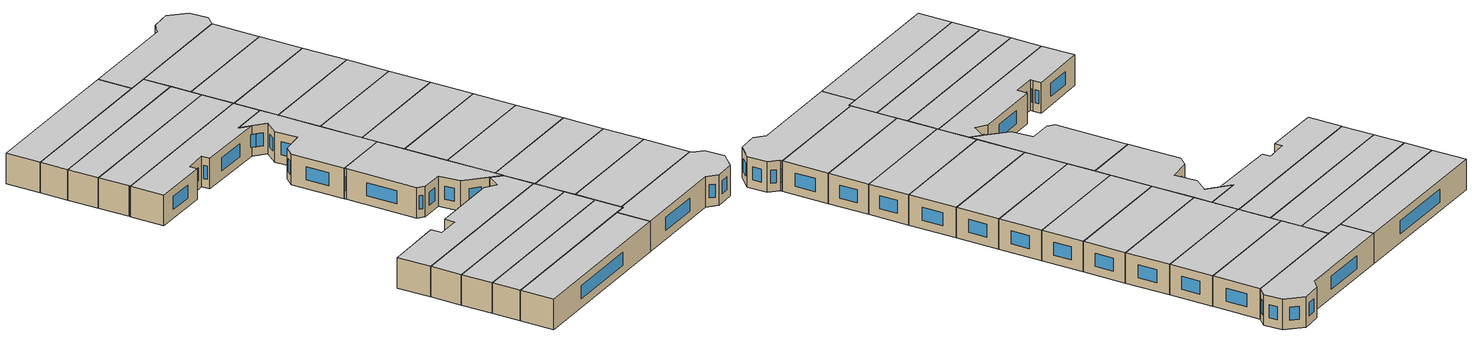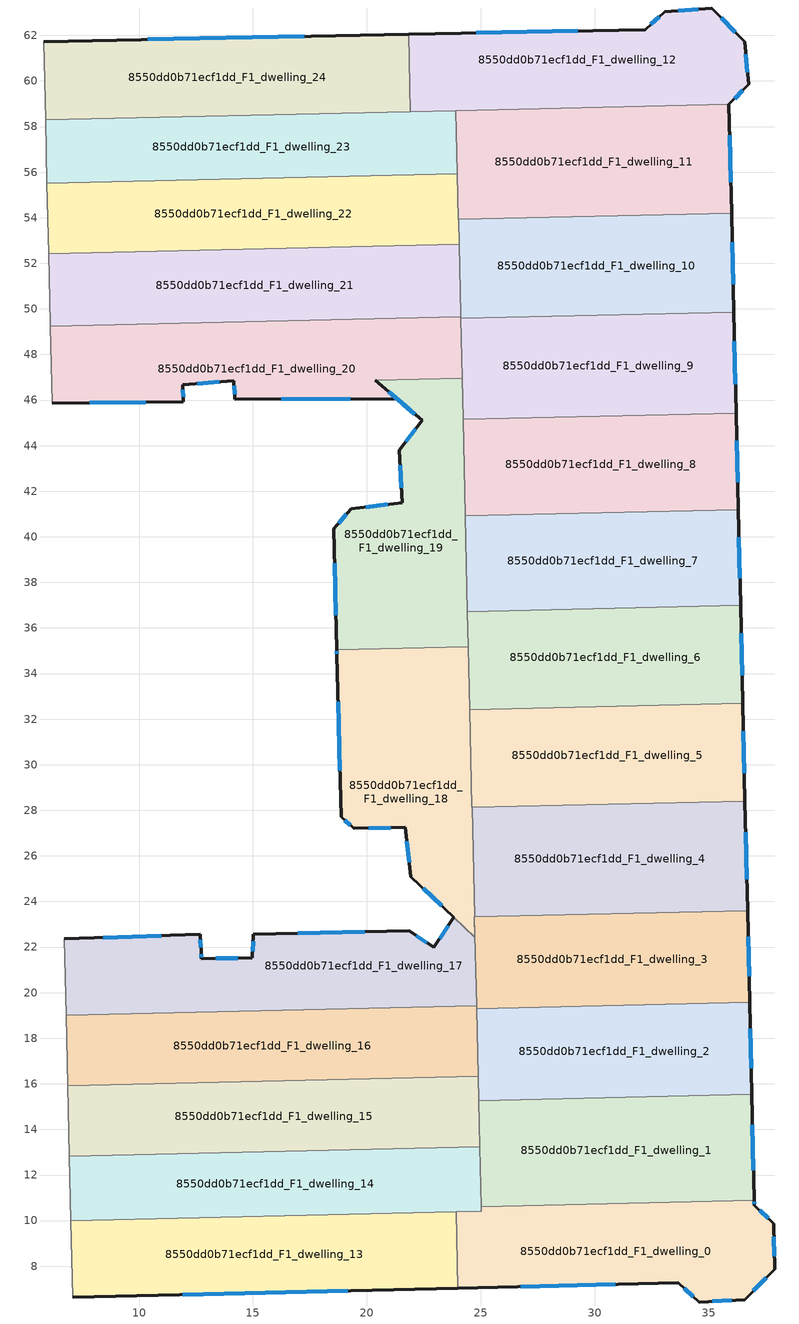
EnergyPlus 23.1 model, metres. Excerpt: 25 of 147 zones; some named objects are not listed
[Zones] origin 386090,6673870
8550dd0b71ecf1dd_F1_dwelling_0
 floor to 8550dd0b71ecf1dd_F0_dwelling_0 (EU_floor_Construction): 36.99,10.88 36.99,10.68 37.84,9.87 37.89,7.87 36.58,6.54 34.58,6.43 33.66,7.27 23.99,7.04 23.91,10.38 25.01,10.41 25.01,10.61 z3
 wall outside (EU_wall_Construction): 23.99,7.04 33.66,7.27 34.58,6.43 36.58,6.54 37.89,7.87 37.84,9.87 36.99,10.68 36.99,10.88 z3:6
 wall to 8550dd0b71ecf1dd_F1_dwelling_1 (EU_wall_Construction): 36.99,10.88 25.01,10.61 z3:6
 wall to 8550dd0b71ecf1dd_F1_dwelling_13 (EU_wall_Construction): 23.91,10.38 23.99,7.04 z3:6
 wall to 8550dd0b71ecf1dd_F1_dwelling_14 (EU_wall_Construction): 25.01,10.61 25.01,10.41 23.91,10.38 z3:6
 window (EU_Window_Construction): 36.99,10.74 36.99,10.83 / 37.6,10.1 37.23,10.45 / 37.88,8.44 37.85,9.29 / 36.95,6.92 37.52,7.49 / 35.15,6.46 36,6.51 / 33.92,7.03 34.32,6.67 / 26.75,7.11 30.9,7.21 z3.86:5.14
 ceiling to 8550dd0b71ecf1dd_F2_dwelling_0 (EU_floor_Construction): 36.58,6.54 37.89,7.87 37.84,9.87 36.99,10.68 36.99,10.88 25.01,10.61 25.01,10.41 23.91,10.38 23.99,7.04 33.66,7.27 34.58,6.43 z6
8550dd0b71ecf1dd_F1_dwelling_1
 floor to 8550dd0b71ecf1dd_F0_dwelling_1 (EU_floor_Construction): 36.88,15.54 36.99,10.88 25.01,10.61 24.9,15.26 z3
 wall outside (EU_wall_Construction): 36.99,10.88 36.88,15.54 z3:6
 wall to 8550dd0b71ecf1dd_F1_dwelling_2 (EU_wall_Construction): 36.88,15.54 24.9,15.26 z3:6
 wall to 8550dd0b71ecf1dd_F1_dwelling_15 (EU_wall_Construction): 24.9,15.26 24.95,13.24 z3:6
 wall to 8550dd0b71ecf1dd_F1_dwelling_14 (EU_wall_Construction): 24.95,13.24 25.01,10.61 z3:6
 window (EU_Window_Construction): 36.96,12.21 36.91,14.21 z3.86:5.14
 ceiling to 8550dd0b71ecf1dd_F2_dwelling_1 (EU_floor_Construction): 36.99,10.88 36.88,15.54 24.9,15.26 25.01,10.61 z6
8550dd0b71ecf1dd_F1_dwelling_10
 floor to 8550dd0b71ecf1dd_F0_dwelling_10 (EU_floor_Construction): 35.99,54.2 35.99,54.15 36.09,49.86 24.11,49.58 24.02,53.87 24.02,53.92 z3
 wall outside (EU_wall_Construction): 36.09,49.86 35.99,54.15 35.99,54.2 z3:6
 wall to 8550dd0b71ecf1dd_F1_dwelling_11 (EU_wall_Construction): 35.99,54.2 24.02,53.92 z3:6
 wall to 8550dd0b71ecf1dd_F1_dwelling_9 (EU_wall_Construction): 24.11,49.58 36.09,49.86 z3:6
 wall to 8550dd0b71ecf1dd_F1_dwelling_21 (EU_wall_Construction): 24.04,52.84 24.11,49.75 24.11,49.65 z3:6
 wall to 8550dd0b71ecf1dd_F1_dwelling_22 (EU_wall_Construction): 24.02,53.92 24.02,53.87 24.04,52.84 z3:6
 wall to 8550dd0b71ecf1dd_F1_dwelling_20 (EU_wall_Construction): 24.11,49.65 24.12,49.58 z3:6
 window (EU_Window_Construction): 36.07,51.08 36.02,52.92 z3.86:5.14
 ceiling to 8550dd0b71ecf1dd_F2_dwelling_10 (EU_floor_Construction): 36.09,49.86 35.99,54.15 35.99,54.2 24.02,53.92 24.02,53.87 24.11,49.58 z6
8550dd0b71ecf1dd_F1_dwelling_11
 floor to 8550dd0b71ecf1dd_F0_dwelling_11 (EU_floor_Construction): 35.88,58.98 35.99,54.2 24.02,53.92 23.91,58.7 z3
 wall outside (EU_wall_Construction): 35.99,54.2 35.88,58.98 z3:6
 wall to 8550dd0b71ecf1dd_F1_dwelling_12 (EU_wall_Construction): 35.88,58.98 23.91,58.7 z3:6
 wall to 8550dd0b71ecf1dd_F1_dwelling_23 (EU_wall_Construction): 23.91,58.7 23.97,55.93 z3:6
 wall to 8550dd0b71ecf1dd_F1_dwelling_22 (EU_wall_Construction): 23.97,55.93 24.02,53.92 z3:6
 window (EU_Window_Construction): 35.96,55.56 35.92,57.61 z3.86:5.14
 ceiling to 8550dd0b71ecf1dd_F2_dwelling_11 (EU_floor_Construction): 35.99,54.2 35.88,58.98 23.91,58.7 24.02,53.92 z6
8550dd0b71ecf1dd_F1_dwelling_12
 floor to 8550dd0b71ecf1dd_F0_dwelling_12 (EU_floor_Construction): 36.57,61.72 36.74,59.85 35.88,58.98 21.91,58.66 21.83,62.05 32.22,62.25 33.06,63.05 35.14,63.2 z3
 wall outside (EU_wall_Construction): 35.88,58.98 36.74,59.85 36.57,61.72 35.14,63.2 33.06,63.05 32.22,62.25 21.83,62.05 z3:6
 wall to 8550dd0b71ecf1dd_F1_dwelling_24 (EU_wall_Construction): 21.83,62.05 21.91,58.66 z3:6
 wall to 8550dd0b71ecf1dd_F1_dwelling_23 (EU_wall_Construction): 21.91,58.66 23.91,58.7 z3:6
 window (EU_Window_Construction): 32.82,62.82 32.46,62.48 / 34.54,63.16 33.66,63.09 / 36.16,62.14 35.55,62.78 / 36.69,60.38 36.62,61.18 / 36.13,59.23 36.5,59.6 / 29.25,62.19 24.8,62.1 z3.86:5.14
 ceiling to 8550dd0b71ecf1dd_F2_dwelling_12 (EU_floor_Construction): 35.88,58.98 36.74,59.85 36.57,61.72 35.14,63.2 33.06,63.05 32.22,62.25 21.83,62.05 21.91,58.66 z6
8550dd0b71ecf1dd_F1_dwelling_13
 floor to 8550dd0b71ecf1dd_F0_dwelling_13 (EU_floor_Construction): 23.91,10.38 23.99,7.04 7.08,6.64 7.01,10 z3
 wall outside (EU_wall_Construction): 7.08,6.64 23.99,7.04 z3:6
 wall adiabatic (EU_wall_Construction): 7.01,10 7.08,6.64 z3:6
 wall to 8550dd0b71ecf1dd_F1_dwelling_14 (EU_wall_Construction): 23.91,10.38 7.01,10 z3:6
 window (EU_Window_Construction): 11.91,6.75 19.16,6.93 z3.86:5.14
 ceiling to 8550dd0b71ecf1dd_F2_dwelling_13 (EU_floor_Construction): 23.99,7.04 23.91,10.38 7.01,10 7.08,6.64 z6
8550dd0b71ecf1dd_F1_dwelling_14
 floor to 8550dd0b71ecf1dd_F0_dwelling_14 (EU_floor_Construction): 24.95,13.24 25.01,10.41 7.01,10 6.94,12.83 z3
 wall adiabatic (EU_wall_Construction): 6.94,12.83 7.01,10 z3:6
 wall to 8550dd0b71ecf1dd_F1_dwelling_15 (EU_wall_Construction): 24.95,13.24 6.94,12.83 z3:6
 ceiling to 8550dd0b71ecf1dd_F2_dwelling_14 (EU_floor_Construction): 25.01,10.41 24.95,13.24 6.94,12.83 7.01,10 z6
8550dd0b71ecf1dd_F1_dwelling_15
 floor to 8550dd0b71ecf1dd_F0_dwelling_15 (EU_floor_Construction): 24.88,16.33 24.95,13.24 6.94,12.83 6.87,15.92 z3
 wall adiabatic (EU_wall_Construction): 6.87,15.92 6.94,12.83 z3:6
 wall to 8550dd0b71ecf1dd_F1_dwelling_16 (EU_wall_Construction): 24.88,16.33 6.87,15.92 z3:6
 wall to 8550dd0b71ecf1dd_F1_dwelling_2 (EU_wall_Construction): 24.9,15.26 24.88,16.33 z3:6
 ceiling to 8550dd0b71ecf1dd_F2_dwelling_15 (EU_floor_Construction): 24.95,13.24 24.88,16.33 6.87,15.92 6.94,12.83 z6
8550dd0b71ecf1dd_F1_dwelling_16
 floor to 8550dd0b71ecf1dd_F0_dwelling_16 (EU_floor_Construction): 24.81,19.42 24.88,16.33 6.87,15.92 6.8,19.01 z3
 wall adiabatic (EU_wall_Construction): 6.8,19.01 6.87,15.92 z3:6
 wall to 8550dd0b71ecf1dd_F1_dwelling_17 (EU_wall_Construction): 24.81,19.42 6.8,19.01 z3:6
 wall to 8550dd0b71ecf1dd_F1_dwelling_2 (EU_wall_Construction): 24.88,16.33 24.81,19.3 z3:6
 wall to 8550dd0b71ecf1dd_F1_dwelling_3 (EU_wall_Construction): 24.81,19.3 24.81,19.42 z3:6
 ceiling to 8550dd0b71ecf1dd_F2_dwelling_16 (EU_floor_Construction): 24.88,16.33 24.81,19.42 6.8,19.01 6.87,15.92 z6
8550dd0b71ecf1dd_F1_dwelling_17
 floor to 8550dd0b71ecf1dd_F0_dwelling_17 (EU_floor_Construction): 24.72,23.33 24.81,19.42 6.8,19.01 6.72,22.36 12.68,22.55 12.72,21.75 12.73,21.49 14.98,21.53 15.02,22.56 21.86,22.71 22.93,21.99 23.81,23.31 24.74,22.43 z3
 wall outside (EU_wall_Construction): 23.81,23.31 22.93,21.99 21.86,22.71 15.02,22.56 14.98,21.53 12.73,21.49 12.72,21.75 12.68,22.55 6.72,22.36 z3:6
 wall adiabatic (EU_wall_Construction): 6.72,22.36 6.8,19.01 z3:6
 wall to 8550dd0b71ecf1dd_F1_dwelling_18 (EU_wall_Construction): 24.72,23.33 24.74,22.43 23.81,23.31 z3:6
 wall to 8550dd0b71ecf1dd_F1_dwelling_3 (EU_wall_Construction): 24.81,19.42 24.72,23.33 z3:6
 window (EU_Window_Construction): 10.98,22.5 8.42,22.41 / 12.71,21.98 12.69,22.33 / 12.73,21.56 12.72,21.68 / 14.34,21.52 13.37,21.5 / 15.01,22.26 14.99,21.82 / 19.91,22.67 16.97,22.6 / 22.63,22.19 22.17,22.5 / 23.56,22.93 23.18,22.37 z3.86:5.14
 ceiling to 8550dd0b71ecf1dd_F2_dwelling_17 (EU_floor_Construction): 24.81,19.42 24.72,23.33 24.74,22.43 23.81,23.31 22.93,21.99 21.86,22.71 15.02,22.56 14.98,21.53 12.73,21.49 12.72,21.75 12.68,22.55 6.72,22.36 6.8,19.01 z6
8550dd0b71ecf1dd_F1_dwelling_18
 floor to 8550dd0b71ecf1dd_F0_dwelling_18 (EU_floor_Construction): 24.45,35.18 24.74,22.43 21.92,25.1 21.69,27.25 19.42,27.21 18.87,27.72 18.68,34.79 18.68,35.04 z3
 wall outside (EU_wall_Construction): 18.68,35.04 18.68,34.79 18.87,27.72 19.42,27.21 21.69,27.25 21.92,25.1 23.81,23.31 z3:6
 wall to 8550dd0b71ecf1dd_F1_dwelling_19 (EU_wall_Construction): 24.45,35.18 18.68,35.04 z3:6
 wall to 8550dd0b71ecf1dd_F1_dwelling_4 (EU_wall_Construction): 24.72,23.33 24.61,28.13 z3:6
 wall to 8550dd0b71ecf1dd_F1_dwelling_5 (EU_wall_Construction): 24.61,28.13 24.51,32.42 z3:6
 wall to 8550dd0b71ecf1dd_F1_dwelling_6 (EU_wall_Construction): 24.51,32.42 24.45,35.18 z3:6
 window (EU_Window_Construction): 21.75,26.64 21.86,25.71 / 20.07,27.22 21.04,27.24 / 19.03,27.58 19.26,27.35 / 18.74,32.77 18.81,29.74 / 18.68,34.97 18.68,34.87 / 22.46,24.58 23.27,23.82 z3.86:5.14
 ceiling to 8550dd0b71ecf1dd_F2_dwelling_18 (EU_floor_Construction): 24.74,22.43 24.45,35.18 18.68,35.04 18.68,34.79 18.87,27.72 19.42,27.21 21.69,27.25 21.92,25.1 z6
8550dd0b71ecf1dd_F1_dwelling_19
 floor to 8550dd0b71ecf1dd_F0_dwelling_19 (EU_floor_Construction): 24.18,46.95 24.45,35.18 18.68,35.04 18.54,40.35 19.3,41.23 21.55,41.5 21.42,43.81 22.43,45.11 20.35,46.87 z3
 wall outside (EU_wall_Construction): 20.35,46.87 22.43,45.11 21.42,43.81 21.55,41.5 19.3,41.23 18.54,40.35 18.68,35.04 z3:6
 wall to 8550dd0b71ecf1dd_F1_dwelling_20 (EU_wall_Construction): 24.18,46.95 20.36,46.87 z3:6
 wall to 8550dd0b71ecf1dd_F1_dwelling_8 (EU_wall_Construction): 24.31,40.92 24.22,45.15 z3:6
 wall to 8550dd0b71ecf1dd_F1_dwelling_6 (EU_wall_Construction): 24.45,35.18 24.41,36.71 z3:6
 wall to 8550dd0b71ecf1dd_F1_dwelling_9 (EU_wall_Construction): 24.22,45.15 24.18,46.95 z3:6
 wall to 8550dd0b71ecf1dd_F1_dwelling_7 (EU_wall_Construction): 24.41,36.71 24.31,40.91 z3:6
 window (EU_Window_Construction): 19.09,40.98 18.76,40.6 / 20.91,41.42 19.95,41.31 / 21.46,43.15 21.51,42.16 / 22.14,44.74 21.71,44.18 / 20.95,46.37 21.84,45.61 / 18.58,38.83 18.64,36.56 z3.86:5.14
 ceiling to 8550dd0b71ecf1dd_F2_dwelling_19 (EU_floor_Construction): 24.45,35.18 24.18,46.95 20.35,46.87 22.43,45.11 21.42,43.81 21.55,41.5 19.3,41.23 18.54,40.35 18.68,35.04 z6
8550dd0b71ecf1dd_F1_dwelling_2
 floor to 8550dd0b71ecf1dd_F0_dwelling_2 (EU_floor_Construction): 36.79,19.58 36.88,15.54 24.9,15.26 24.81,19.3 z3
 wall outside (EU_wall_Construction): 36.88,15.54 36.79,19.58 z3:6
 wall to 8550dd0b71ecf1dd_F1_dwelling_3 (EU_wall_Construction): 36.79,19.58 24.81,19.3 z3:6
 window (EU_Window_Construction): 36.85,16.69 36.81,18.42 z3.86:5.14
 ceiling to 8550dd0b71ecf1dd_F2_dwelling_2 (EU_floor_Construction): 36.88,15.54 36.79,19.58 24.81,19.3 24.9,15.26 z6
8550dd0b71ecf1dd_F1_dwelling_20
 floor to 8550dd0b71ecf1dd_F0_dwelling_20 (EU_floor_Construction): 24.11,49.65 24.18,46.95 20.36,46.87 22.42,45.11 21.3,46.06 14.21,46.03 14.16,46.86 11.91,46.67 11.94,45.93 6.18,45.86 6.11,49.24 z3
 wall outside (EU_wall_Construction): 6.18,45.86 11.94,45.93 11.91,46.67 14.16,46.86 14.21,46.03 21.3,46.06 22.42,45.11 20.36,46.87 z3:6
 wall adiabatic (EU_wall_Construction): 6.11,49.24 6.18,45.86 z3:6
 wall to 8550dd0b71ecf1dd_F1_dwelling_21 (EU_wall_Construction): 24.11,49.65 6.11,49.24 z3:6
 wall to 8550dd0b71ecf1dd_F1_dwelling_9 (EU_wall_Construction): 24.18,46.95 24.12,49.58 z3:6
 window (EU_Window_Construction): 16.23,46.04 19.27,46.05 / 14.17,46.62 14.19,46.27 / 12.55,46.73 13.52,46.8 / 11.93,46.15 11.92,46.46 / 7.83,45.88 10.3,45.91 / 21.83,45.61 20.95,46.36 / 21.62,45.79 22.1,45.38 z3.86:5.14
 ceiling to 8550dd0b71ecf1dd_F2_dwelling_20 (EU_floor_Construction): 22.42,45.11 20.36,46.87 24.18,46.95 24.11,49.65 6.11,49.24 6.18,45.86 11.94,45.93 11.91,46.67 14.16,46.86 14.21,46.03 21.3,46.06 z6
8550dd0b71ecf1dd_F1_dwelling_21
 floor to 8550dd0b71ecf1dd_F0_dwelling_21 (EU_floor_Construction): 24.04,52.84 24.11,49.75 24.11,49.65 6.11,49.24 6.1,49.34 6.03,52.43 z3
 wall adiabatic (EU_wall_Construction): 6.03,52.43 6.1,49.34 6.11,49.24 z3:6
 wall to 8550dd0b71ecf1dd_F1_dwelling_22 (EU_wall_Construction): 24.04,52.84 6.03,52.43 z3:6
 ceiling to 8550dd0b71ecf1dd_F2_dwelling_21 (EU_floor_Construction): 24.11,49.65 24.11,49.75 24.04,52.84 6.03,52.43 6.1,49.34 6.11,49.24 z6
8550dd0b71ecf1dd_F1_dwelling_22
 floor to 8550dd0b71ecf1dd_F0_dwelling_22 (EU_floor_Construction): 23.97,55.93 24.04,52.84 6.03,52.43 5.96,55.52 z3
 wall adiabatic (EU_wall_Construction): 5.96,55.52 6.03,52.43 z3:6
 wall to 8550dd0b71ecf1dd_F1_dwelling_23 (EU_wall_Construction): 23.97,55.93 5.96,55.52 z3:6
 ceiling to 8550dd0b71ecf1dd_F2_dwelling_22 (EU_floor_Construction): 24.04,52.84 23.97,55.93 5.96,55.52 6.03,52.43 z6
8550dd0b71ecf1dd_F1_dwelling_23
 floor to 8550dd0b71ecf1dd_F0_dwelling_23 (EU_floor_Construction): 23.91,58.7 23.97,55.93 5.96,55.52 5.9,58.29 z3
 wall adiabatic (EU_wall_Construction): 5.9,58.29 5.96,55.52 z3:6
 wall to 8550dd0b71ecf1dd_F1_dwelling_24 (EU_wall_Construction): 21.91,58.66 5.9,58.29 z3:6
 ceiling to 8550dd0b71ecf1dd_F2_dwelling_23 (EU_floor_Construction): 23.97,55.93 23.91,58.7 5.9,58.29 5.96,55.52 z6
8550dd0b71ecf1dd_F1_dwelling_24
 floor to 8550dd0b71ecf1dd_F0_dwelling_24 (EU_floor_Construction): 21.83,62.05 21.91,58.66 5.9,58.29 5.82,61.73 z3
 wall outside (EU_wall_Construction): 21.83,62.05 5.82,61.73 z3:6
 wall adiabatic (EU_wall_Construction): 5.82,61.73 5.9,58.29 z3:6
 window (EU_Window_Construction): 17.25,61.96 10.39,61.82 z3.86:5.14
 ceiling to 8550dd0b71ecf1dd_F2_dwelling_24 (EU_floor_Construction): 21.91,58.66 21.83,62.05 5.82,61.73 5.9,58.29 z6
8550dd0b71ecf1dd_F1_dwelling_3
 floor to 8550dd0b71ecf1dd_F0_dwelling_3 (EU_floor_Construction): 36.7,23.6 36.79,19.58 24.81,19.3 24.72,23.33 z3
 wall outside (EU_wall_Construction): 36.79,19.58 36.7,23.6 z3:6
 wall to 8550dd0b71ecf1dd_F1_dwelling_4 (EU_wall_Construction): 36.7,23.6 24.72,23.33 z3:6
 window (EU_Window_Construction): 36.76,20.73 36.72,22.45 z3.86:5.14
 ceiling to 8550dd0b71ecf1dd_F2_dwelling_3 (EU_floor_Construction): 36.79,19.58 36.7,23.6 24.72,23.33 24.81,19.3 z6
8550dd0b71ecf1dd_F1_dwelling_4
 floor to 8550dd0b71ecf1dd_F0_dwelling_4 (EU_floor_Construction): 36.59,28.41 36.7,23.6 24.72,23.33 24.61,28.13 z3
 wall outside (EU_wall_Construction): 36.7,23.6 36.59,28.41 z3:6
 wall to 8550dd0b71ecf1dd_F1_dwelling_5 (EU_wall_Construction): 36.59,28.41 24.61,28.13 z3:6
 window (EU_Window_Construction): 36.66,24.98 36.62,27.03 z3.86:5.14
 ceiling to 8550dd0b71ecf1dd_F2_dwelling_4 (EU_floor_Construction): 36.7,23.6 36.59,28.41 24.61,28.13 24.72,23.33 z6
8550dd0b71ecf1dd_F1_dwelling_5
 floor to 8550dd0b71ecf1dd_F0_dwelling_5 (EU_floor_Construction): 36.49,32.7 36.59,28.41 24.61,28.13 24.51,32.42 z3
 wall outside (EU_wall_Construction): 36.59,28.41 36.49,32.7 z3:6
 wall to 8550dd0b71ecf1dd_F1_dwelling_6 (EU_wall_Construction): 36.49,32.7 24.51,32.42 z3:6
 window (EU_Window_Construction): 36.56,29.63 36.52,31.47 z3.86:5.14
 ceiling to 8550dd0b71ecf1dd_F2_dwelling_5 (EU_floor_Construction): 36.59,28.41 36.49,32.7 24.51,32.42 24.61,28.13 z6
8550dd0b71ecf1dd_F1_dwelling_6
 floor to 8550dd0b71ecf1dd_F0_dwelling_6 (EU_floor_Construction): 36.39,36.99 36.49,32.7 24.51,32.42 24.41,36.71 z3
 wall outside (EU_wall_Construction): 36.49,32.7 36.39,36.99 z3:6
 wall to 8550dd0b71ecf1dd_F1_dwelling_7 (EU_wall_Construction): 36.39,36.99 24.41,36.71 z3:6
 window (EU_Window_Construction): 36.46,33.92 36.42,35.76 z3.86:5.14
 ceiling to 8550dd0b71ecf1dd_F2_dwelling_6 (EU_floor_Construction): 36.49,32.7 36.39,36.99 24.41,36.71 24.51,32.42 z6
8550dd0b71ecf1dd_F1_dwelling_7
 floor to 8550dd0b71ecf1dd_F0_dwelling_7 (EU_floor_Construction): 36.29,41.19 36.39,36.99 24.41,36.71 24.31,40.92 z3
 wall outside (EU_wall_Construction): 36.39,36.99 36.29,41.19 z3:6
 wall to 8550dd0b71ecf1dd_F1_dwelling_8 (EU_wall_Construction): 36.29,41.19 24.31,40.92 z3:6
 window (EU_Window_Construction): 36.36,38.19 36.32,39.99 z3.86:5.14
 ceiling to 8550dd0b71ecf1dd_F2_dwelling_7 (EU_floor_Construction): 36.39,36.99 36.29,41.19 24.31,40.92 24.41,36.71 z6
8550dd0b71ecf1dd_F1_dwelling_8
 floor to 8550dd0b71ecf1dd_F0_dwelling_8 (EU_floor_Construction): 36.2,45.42 36.29,41.19 24.31,40.92 24.22,45.15 z3
 wall outside (EU_wall_Construction): 36.29,41.19 36.2,45.42 z3:6
 wall to 8550dd0b71ecf1dd_F1_dwelling_9 (EU_wall_Construction): 36.2,45.42 24.22,45.15 z3:6
 window (EU_Window_Construction): 36.26,42.4 36.22,44.21 z3.86:5.14
 ceiling to 8550dd0b71ecf1dd_F2_dwelling_8 (EU_floor_Construction): 36.29,41.19 36.2,45.42 24.22,45.15 24.31,40.92 z6
8550dd0b71ecf1dd_F1_dwelling_9
 floor to 8550dd0b71ecf1dd_F0_dwelling_9 (EU_floor_Construction): 36.09,49.86 36.2,45.42 24.22,45.15 24.11,49.58 z3
 wall outside (EU_wall_Construction): 36.2,45.42 36.09,49.86 z3:6
 window (EU_Window_Construction): 36.17,46.69 36.12,48.59 z3.86:5.14
 ceiling to 8550dd0b71ecf1dd_F2_dwelling_9 (EU_floor_Construction): 36.2,45.42 36.09,49.86 24.11,49.58 24.22,45.15 z6
[Building]
EU S2 Campaign: North Axis=0; Terrain=City; Solar Distribution=FullExterior
[Site:Location]
Helsinki-Vantaa.AP: Latitude=60.317; Longitude=24.963; Time Zone=2; Elevation=54.6
[SizingPeriod:WeatherFileDays]
AnnualSizingPeriod: Begin Month=1; Begin Day of Month=1; End Month=12; End Day of Month=31; Day of Week for Start Day=Monday; Use Weather File Daylight Saving Period=No; Use Weather File Rain and Snow Indicators=No
[MATERIAL]
EU_InternalMass_Material: Roughness=MediumRough; Thickness=0.1; Conductivity=1; Density=1800; Specific Heat=900; Thermal Absorptance=0.9; Solar Absorptance=0.7; Visible Absorptance=0.7
[MATERIAL:NOMASS] Roughness=MediumRough; Thermal Absorptance=0.9; Solar Absorptance=0.7; Visible Absorptance=0.7
Name | Thermal Resistance
EU_wall_NoMass | 1.10183
EU_floor_NoMass | 1.70606
[WINDOWMATERIAL:SIMPLEGLAZINGSYSTEM]
EU_Window_SimpleGlazing: UFactor=3.11035; Solar Heat Gain Coefficient=0.8; Visible Transmittance=0.8
[CONSTRUCTION]
EU_wall_Construction: EU_wall_NoMass
EU_floor_Construction: EU_floor_NoMass
EU_Window_Construction: EU_Window_SimpleGlazing
EU_InternalMass_Construction: EU_InternalMass_Material
[ZONE] Type=1; Multiplier=1; Ceiling Height=autocalculate; Floor Area=autocalculate; Part of Total Floor Area=Yes
Name | Volume
8550dd0b71ecf1dd_F1_dwelling_0 | 152.203
8550dd0b71ecf1dd_F1_dwelling_1 | 167.289
8550dd0b71ecf1dd_F1_dwelling_10 | 156.034
8550dd0b71ecf1dd_F1_dwelling_11 | 171.856
8550dd0b71ecf1dd_F1_dwelling_12 | 155.171
8550dd0b71ecf1dd_F1_dwelling_13 | 170.027
8550dd0b71ecf1dd_F1_dwelling_14 | 153.13
8550dd0b71ecf1dd_F1_dwelling_15 | 167.077
8550dd0b71ecf1dd_F1_dwelling_16 | 167.071
8550dd0b71ecf1dd_F1_dwelling_17 | 173.494
8550dd0b71ecf1dd_F1_dwelling_18 | 165.031
8550dd0b71ecf1dd_F1_dwelling_19 | 151.827
8550dd0b71ecf1dd_F1_dwelling_2 | 145.269
8550dd0b71ecf1dd_F1_dwelling_20 | 172.612
8550dd0b71ecf1dd_F1_dwelling_21 | 172.477
8550dd0b71ecf1dd_F1_dwelling_22 | 167.076
8550dd0b71ecf1dd_F1_dwelling_23 | 149.78
8550dd0b71ecf1dd_F1_dwelling_24 | 164.097
8550dd0b71ecf1dd_F1_dwelling_3 | 144.799
8550dd0b71ecf1dd_F1_dwelling_4 | 172.599
8550dd0b71ecf1dd_F1_dwelling_5 | 154.238
8550dd0b71ecf1dd_F1_dwelling_6 | 154.239
8550dd0b71ecf1dd_F1_dwelling_7 | 151.11
8550dd0b71ecf1dd_F1_dwelling_8 | 152.26
8550dd0b71ecf1dd_F1_dwelling_9 | 159.343
[INTERNALMASS] Construction=EU_InternalMass_Construction
Name | Zone or ZoneList | Surface Area
8550dd0b71ecf1dd_F1_dwelling_0_EU_InternalMass | 8550dd0b71ecf1dd_F1_dwelling_0 | 50.7369
8550dd0b71ecf1dd_F1_dwelling_1_EU_InternalMass | 8550dd0b71ecf1dd_F1_dwelling_1 | 55.7635
8550dd0b71ecf1dd_F1_dwelling_2_EU_InternalMass | 8550dd0b71ecf1dd_F1_dwelling_2 | 48.4235
8550dd0b71ecf1dd_F1_dwelling_3_EU_InternalMass | 8550dd0b71ecf1dd_F1_dwelling_3 | 48.2658
8550dd0b71ecf1dd_F1_dwelling_4_EU_InternalMass | 8550dd0b71ecf1dd_F1_dwelling_4 | 57.5636
8550dd0b71ecf1dd_F1_dwelling_5_EU_InternalMass | 8550dd0b71ecf1dd_F1_dwelling_5 | 51.4126
8550dd0b71ecf1dd_F1_dwelling_6_EU_InternalMass | 8550dd0b71ecf1dd_F1_dwelling_6 | 51.4126
8550dd0b71ecf1dd_F1_dwelling_7_EU_InternalMass | 8550dd0b71ecf1dd_F1_dwelling_7 | 50.3723
8550dd0b71ecf1dd_F1_dwelling_8_EU_InternalMass | 8550dd0b71ecf1dd_F1_dwelling_8 | 50.7514
8550dd0b71ecf1dd_F1_dwelling_9_EU_InternalMass | 8550dd0b71ecf1dd_F1_dwelling_9 | 53.1145
8550dd0b71ecf1dd_F1_dwelling_10_EU_InternalMass | 8550dd0b71ecf1dd_F1_dwelling_10 | 52.0116
8550dd0b71ecf1dd_F1_dwelling_11_EU_InternalMass | 8550dd0b71ecf1dd_F1_dwelling_11 | 57.2852
8550dd0b71ecf1dd_F1_dwelling_12_EU_InternalMass | 8550dd0b71ecf1dd_F1_dwelling_12 | 51.7266
8550dd0b71ecf1dd_F1_dwelling_13_EU_InternalMass | 8550dd0b71ecf1dd_F1_dwelling_13 | 56.6736
8550dd0b71ecf1dd_F1_dwelling_14_EU_InternalMass | 8550dd0b71ecf1dd_F1_dwelling_14 | 51.0435
8550dd0b71ecf1dd_F1_dwelling_15_EU_InternalMass | 8550dd0b71ecf1dd_F1_dwelling_15 | 55.6921
8550dd0b71ecf1dd_F1_dwelling_16_EU_InternalMass | 8550dd0b71ecf1dd_F1_dwelling_16 | 55.6903
8550dd0b71ecf1dd_F1_dwelling_17_EU_InternalMass | 8550dd0b71ecf1dd_F1_dwelling_17 | 57.8312
8550dd0b71ecf1dd_F1_dwelling_18_EU_InternalMass | 8550dd0b71ecf1dd_F1_dwelling_18 | 55.0061
8550dd0b71ecf1dd_F1_dwelling_19_EU_InternalMass | 8550dd0b71ecf1dd_F1_dwelling_19 | 50.6096
8550dd0b71ecf1dd_F1_dwelling_20_EU_InternalMass | 8550dd0b71ecf1dd_F1_dwelling_20 | 57.5488
8550dd0b71ecf1dd_F1_dwelling_21_EU_InternalMass | 8550dd0b71ecf1dd_F1_dwelling_21 | 57.4915
8550dd0b71ecf1dd_F1_dwelling_22_EU_InternalMass | 8550dd0b71ecf1dd_F1_dwelling_22 | 55.6921
8550dd0b71ecf1dd_F1_dwelling_23_EU_InternalMass | 8550dd0b71ecf1dd_F1_dwelling_23 | 49.9266
8550dd0b71ecf1dd_F1_dwelling_24_EU_InternalMass | 8550dd0b71ecf1dd_F1_dwelling_24 | 54.6992
[OTHEREQUIPMENT] Fuel Type=Electricity; Design Level Calculation Method=Watts/Area; Power per Zone Floor Area=1; Fraction Latent=0; Fraction Radiant=0; Fraction Lost=0; Carbon Dioxide Generation Rate=0; EndUse Subcategory=EU_Step8_InternalGains
Name | Zone or ZoneList or Space or SpaceList | Schedule
EU_Step8_InternalGain_8550dd0b71ecf1dd_F1_dwelling_0_f000 | 8550dd0b71ecf1dd_F1_dwelling_0 | EU_Step8_GainSchedule_8550dd0b71ecf1dd_F1_dwelling_0_f000
EU_Step8_InternalGain_8550dd0b71ecf1dd_F1_dwelling_1_f000 | 8550dd0b71ecf1dd_F1_dwelling_1 | EU_Step8_GainSchedule_8550dd0b71ecf1dd_F1_dwelling_1_f000
EU_Step8_InternalGain_8550dd0b71ecf1dd_F1_dwelling_2_f000 | 8550dd0b71ecf1dd_F1_dwelling_2 | EU_Step8_GainSchedule_8550dd0b71ecf1dd_F1_dwelling_2_f000
EU_Step8_InternalGain_8550dd0b71ecf1dd_F1_dwelling_3_f000 | 8550dd0b71ecf1dd_F1_dwelling_3 | EU_Step8_GainSchedule_8550dd0b71ecf1dd_F1_dwelling_3_f000
EU_Step8_InternalGain_8550dd0b71ecf1dd_F1_dwelling_4_f000 | 8550dd0b71ecf1dd_F1_dwelling_4 | EU_Step8_GainSchedule_8550dd0b71ecf1dd_F1_dwelling_4_f000
EU_Step8_InternalGain_8550dd0b71ecf1dd_F1_dwelling_5_f000 | 8550dd0b71ecf1dd_F1_dwelling_5 | EU_Step8_GainSchedule_8550dd0b71ecf1dd_F1_dwelling_5_f000
EU_Step8_InternalGain_8550dd0b71ecf1dd_F1_dwelling_6_f000 | 8550dd0b71ecf1dd_F1_dwelling_6 | EU_Step8_GainSchedule_8550dd0b71ecf1dd_F1_dwelling_6_f000
EU_Step8_InternalGain_8550dd0b71ecf1dd_F1_dwelling_7_f000 | 8550dd0b71ecf1dd_F1_dwelling_7 | EU_Step8_GainSchedule_8550dd0b71ecf1dd_F1_dwelling_7_f000
EU_Step8_InternalGain_8550dd0b71ecf1dd_F1_dwelling_8_f000 | 8550dd0b71ecf1dd_F1_dwelling_8 | EU_Step8_GainSchedule_8550dd0b71ecf1dd_F1_dwelling_8_f000
EU_Step8_InternalGain_8550dd0b71ecf1dd_F1_dwelling_9_f000 | 8550dd0b71ecf1dd_F1_dwelling_9 | EU_Step8_GainSchedule_8550dd0b71ecf1dd_F1_dwelling_9_f000
EU_Step8_InternalGain_8550dd0b71ecf1dd_F1_dwelling_10_f000 | 8550dd0b71ecf1dd_F1_dwelling_10 | EU_Step8_GainSchedule_8550dd0b71ecf1dd_F1_dwelling_10_f000
EU_Step8_InternalGain_8550dd0b71ecf1dd_F1_dwelling_11_f000 | 8550dd0b71ecf1dd_F1_dwelling_11 | EU_Step8_GainSchedule_8550dd0b71ecf1dd_F1_dwelling_11_f000
EU_Step8_InternalGain_8550dd0b71ecf1dd_F1_dwelling_12_f000 | 8550dd0b71ecf1dd_F1_dwelling_12 | EU_Step8_GainSchedule_8550dd0b71ecf1dd_F1_dwelling_12_f000
EU_Step8_InternalGain_8550dd0b71ecf1dd_F1_dwelling_13_f000 | 8550dd0b71ecf1dd_F1_dwelling_13 | EU_Step8_GainSchedule_8550dd0b71ecf1dd_F1_dwelling_13_f000
EU_Step8_InternalGain_8550dd0b71ecf1dd_F1_dwelling_14_f000 | 8550dd0b71ecf1dd_F1_dwelling_14 | EU_Step8_GainSchedule_8550dd0b71ecf1dd_F1_dwelling_14_f000
EU_Step8_InternalGain_8550dd0b71ecf1dd_F1_dwelling_15_f000 | 8550dd0b71ecf1dd_F1_dwelling_15 | EU_Step8_GainSchedule_8550dd0b71ecf1dd_F1_dwelling_15_f000
EU_Step8_InternalGain_8550dd0b71ecf1dd_F1_dwelling_16_f000 | 8550dd0b71ecf1dd_F1_dwelling_16 | EU_Step8_GainSchedule_8550dd0b71ecf1dd_F1_dwelling_16_f000
EU_Step8_InternalGain_8550dd0b71ecf1dd_F1_dwelling_17_f000 | 8550dd0b71ecf1dd_F1_dwelling_17 | EU_Step8_GainSchedule_8550dd0b71ecf1dd_F1_dwelling_17_f000
EU_Step8_InternalGain_8550dd0b71ecf1dd_F1_dwelling_18_f000 | 8550dd0b71ecf1dd_F1_dwelling_18 | EU_Step8_GainSchedule_8550dd0b71ecf1dd_F1_dwelling_18_f000
EU_Step8_InternalGain_8550dd0b71ecf1dd_F1_dwelling_19_f000 | 8550dd0b71ecf1dd_F1_dwelling_19 | EU_Step8_GainSchedule_8550dd0b71ecf1dd_F1_dwelling_19_f000
EU_Step8_InternalGain_8550dd0b71ecf1dd_F1_dwelling_20_f000 | 8550dd0b71ecf1dd_F1_dwelling_20 | EU_Step8_GainSchedule_8550dd0b71ecf1dd_F1_dwelling_20_f000
EU_Step8_InternalGain_8550dd0b71ecf1dd_F1_dwelling_21_f000 | 8550dd0b71ecf1dd_F1_dwelling_21 | EU_Step8_GainSchedule_8550dd0b71ecf1dd_F1_dwelling_21_f000
EU_Step8_InternalGain_8550dd0b71ecf1dd_F1_dwelling_22_f000 | 8550dd0b71ecf1dd_F1_dwelling_22 | EU_Step8_GainSchedule_8550dd0b71ecf1dd_F1_dwelling_22_f000
EU_Step8_InternalGain_8550dd0b71ecf1dd_F1_dwelling_23_f000 | 8550dd0b71ecf1dd_F1_dwelling_23 | EU_Step8_GainSchedule_8550dd0b71ecf1dd_F1_dwelling_23_f000
EU_Step8_InternalGain_8550dd0b71ecf1dd_F1_dwelling_24_f000 | 8550dd0b71ecf1dd_F1_dwelling_24 | EU_Step8_GainSchedule_8550dd0b71ecf1dd_F1_dwelling_24_f000
[ZONEVENTILATION:DESIGNFLOWRATE] Schedule=EU_AlwaysOn; Design Flow Rate Calculation Method=AirChanges/Hour; Air Changes per Hour=0.756316; Ventilation Type=Natural; Fan Pressure Rise=0; Fan Total Efficiency=1; Constant Term Coefficient=1; Temperature Term Coefficient=0; Velocity Term Coefficient=0; Velocity Squared Term Coefficient=0; Minimum Indoor Temperature=-100; Maximum Indoor Temperature=100; Delta Temperature=-100; Minimum Outdoor Temperature=-100; Maximum Outdoor Temperature=100; Maximum Wind Speed=40
Name | Zone or ZoneList or Space or SpaceList
EU_ConstantAir_8550dd0b71ecf1dd_F1_dwelling_0 | 8550dd0b71ecf1dd_F1_dwelling_0
EU_ConstantAir_8550dd0b71ecf1dd_F1_dwelling_1 | 8550dd0b71ecf1dd_F1_dwelling_1
EU_ConstantAir_8550dd0b71ecf1dd_F1_dwelling_2 | 8550dd0b71ecf1dd_F1_dwelling_2
EU_ConstantAir_8550dd0b71ecf1dd_F1_dwelling_3 | 8550dd0b71ecf1dd_F1_dwelling_3
EU_ConstantAir_8550dd0b71ecf1dd_F1_dwelling_4 | 8550dd0b71ecf1dd_F1_dwelling_4
EU_ConstantAir_8550dd0b71ecf1dd_F1_dwelling_5 | 8550dd0b71ecf1dd_F1_dwelling_5
EU_ConstantAir_8550dd0b71ecf1dd_F1_dwelling_6 | 8550dd0b71ecf1dd_F1_dwelling_6
EU_ConstantAir_8550dd0b71ecf1dd_F1_dwelling_7 | 8550dd0b71ecf1dd_F1_dwelling_7
EU_ConstantAir_8550dd0b71ecf1dd_F1_dwelling_8 | 8550dd0b71ecf1dd_F1_dwelling_8
EU_ConstantAir_8550dd0b71ecf1dd_F1_dwelling_9 | 8550dd0b71ecf1dd_F1_dwelling_9
EU_ConstantAir_8550dd0b71ecf1dd_F1_dwelling_10 | 8550dd0b71ecf1dd_F1_dwelling_10
EU_ConstantAir_8550dd0b71ecf1dd_F1_dwelling_11 | 8550dd0b71ecf1dd_F1_dwelling_11
EU_ConstantAir_8550dd0b71ecf1dd_F1_dwelling_12 | 8550dd0b71ecf1dd_F1_dwelling_12
EU_ConstantAir_8550dd0b71ecf1dd_F1_dwelling_13 | 8550dd0b71ecf1dd_F1_dwelling_13
EU_ConstantAir_8550dd0b71ecf1dd_F1_dwelling_14 | 8550dd0b71ecf1dd_F1_dwelling_14
EU_ConstantAir_8550dd0b71ecf1dd_F1_dwelling_15 | 8550dd0b71ecf1dd_F1_dwelling_15
EU_ConstantAir_8550dd0b71ecf1dd_F1_dwelling_16 | 8550dd0b71ecf1dd_F1_dwelling_16
EU_ConstantAir_8550dd0b71ecf1dd_F1_dwelling_17 | 8550dd0b71ecf1dd_F1_dwelling_17
EU_ConstantAir_8550dd0b71ecf1dd_F1_dwelling_18 | 8550dd0b71ecf1dd_F1_dwelling_18
EU_ConstantAir_8550dd0b71ecf1dd_F1_dwelling_19 | 8550dd0b71ecf1dd_F1_dwelling_19
EU_ConstantAir_8550dd0b71ecf1dd_F1_dwelling_20 | 8550dd0b71ecf1dd_F1_dwelling_20
EU_ConstantAir_8550dd0b71ecf1dd_F1_dwelling_21 | 8550dd0b71ecf1dd_F1_dwelling_21
EU_ConstantAir_8550dd0b71ecf1dd_F1_dwelling_22 | 8550dd0b71ecf1dd_F1_dwelling_22
EU_ConstantAir_8550dd0b71ecf1dd_F1_dwelling_23 | 8550dd0b71ecf1dd_F1_dwelling_23
EU_ConstantAir_8550dd0b71ecf1dd_F1_dwelling_24 | 8550dd0b71ecf1dd_F1_dwelling_24
[HVACTEMPLATE:THERMOSTAT] Constant Heating Setpoint=20; Constant Cooling Setpoint=50
EU_HeatOnly_8550dd0b71ecf1dd_F5_dwelling_19; EU_HeatOnly_8550dd0b71ecf1dd_F5_dwelling_20; EU_HeatOnly_8550dd0b71ecf1dd_F5_dwelling_21; EU_HeatOnly_8550dd0b71ecf1dd_F5_dwelling_22; EU_HeatOnly_8550dd0b71ecf1dd_F5_dwelling_23
[HVACTEMPLATE:ZONE:IDEALLOADSAIRSYSTEM] System Availability Schedule=EU_AlwaysOn; Maximum Heating Supply Air Temperature=50; Minimum Cooling Supply Air Temperature=13; Maximum Heating Supply Air Humidity Ratio=0.0156; Minimum Cooling Supply Air Humidity Ratio=0.0077; Heating Limit=NoLimit; Cooling Limit=NoLimit; Heating Availability Schedule=EU_AlwaysOn; Cooling Availability Schedule=EU_CoolingOff; Dehumidification Control Type=ConstantSensibleHeatRatio; Cooling Sensible Heat Ratio=0.7; Dehumidification Setpoint=60; Humidification Control Type=None; Humidification Setpoint=30; Outdoor Air Method=None; Outdoor Air Flow Rate per Person=0.00944; Outdoor Air Flow Rate per Zone Floor Area=0; Outdoor Air Flow Rate per Zone=0; Demand Controlled Ventilation Type=None; Outdoor Air Economizer Type=NoEconomizer; Heat Recovery Type=None; Sensible Heat Recovery Effectiveness=0.7; Latent Heat Recovery Effectiveness=0.65
Name | Template Thermostat
8550dd0b71ecf1dd_F1_dwelling_0 | EU_HeatOnly_8550dd0b71ecf1dd_F1_dwelling_0
8550dd0b71ecf1dd_F1_dwelling_1 | EU_HeatOnly_8550dd0b71ecf1dd_F1_dwelling_1
8550dd0b71ecf1dd_F1_dwelling_2 | EU_HeatOnly_8550dd0b71ecf1dd_F1_dwelling_2
8550dd0b71ecf1dd_F1_dwelling_3 | EU_HeatOnly_8550dd0b71ecf1dd_F1_dwelling_3
8550dd0b71ecf1dd_F1_dwelling_4 | EU_HeatOnly_8550dd0b71ecf1dd_F1_dwelling_4
8550dd0b71ecf1dd_F1_dwelling_5 | EU_HeatOnly_8550dd0b71ecf1dd_F1_dwelling_5
8550dd0b71ecf1dd_F1_dwelling_6 | EU_HeatOnly_8550dd0b71ecf1dd_F1_dwelling_6
8550dd0b71ecf1dd_F1_dwelling_7 | EU_HeatOnly_8550dd0b71ecf1dd_F1_dwelling_7
8550dd0b71ecf1dd_F1_dwelling_8 | EU_HeatOnly_8550dd0b71ecf1dd_F1_dwelling_8
8550dd0b71ecf1dd_F1_dwelling_9 | EU_HeatOnly_8550dd0b71ecf1dd_F1_dwelling_9
8550dd0b71ecf1dd_F1_dwelling_10 | EU_HeatOnly_8550dd0b71ecf1dd_F1_dwelling_10
8550dd0b71ecf1dd_F1_dwelling_11 | EU_HeatOnly_8550dd0b71ecf1dd_F1_dwelling_11
8550dd0b71ecf1dd_F1_dwelling_12 | EU_HeatOnly_8550dd0b71ecf1dd_F1_dwelling_12
8550dd0b71ecf1dd_F1_dwelling_13 | EU_HeatOnly_8550dd0b71ecf1dd_F1_dwelling_13
8550dd0b71ecf1dd_F1_dwelling_14 | EU_HeatOnly_8550dd0b71ecf1dd_F1_dwelling_14
8550dd0b71ecf1dd_F1_dwelling_15 | EU_HeatOnly_8550dd0b71ecf1dd_F1_dwelling_15
8550dd0b71ecf1dd_F1_dwelling_16 | EU_HeatOnly_8550dd0b71ecf1dd_F1_dwelling_16
8550dd0b71ecf1dd_F1_dwelling_17 | EU_HeatOnly_8550dd0b71ecf1dd_F1_dwelling_17
8550dd0b71ecf1dd_F1_dwelling_18 | EU_HeatOnly_8550dd0b71ecf1dd_F1_dwelling_18
8550dd0b71ecf1dd_F1_dwelling_19 | EU_HeatOnly_8550dd0b71ecf1dd_F1_dwelling_19
8550dd0b71ecf1dd_F1_dwelling_20 | EU_HeatOnly_8550dd0b71ecf1dd_F1_dwelling_20
8550dd0b71ecf1dd_F1_dwelling_21 | EU_HeatOnly_8550dd0b71ecf1dd_F1_dwelling_21
8550dd0b71ecf1dd_F1_dwelling_22 | EU_HeatOnly_8550dd0b71ecf1dd_F1_dwelling_22
8550dd0b71ecf1dd_F1_dwelling_23 | EU_HeatOnly_8550dd0b71ecf1dd_F1_dwelling_23
8550dd0b71ecf1dd_F1_dwelling_24 | EU_HeatOnly_8550dd0b71ecf1dd_F1_dwelling_24
[SIZING:ZONE] Zone Cooling Design Supply Air Temperature Input Method=SupplyAirTemperature; Zone Cooling Design Supply Air Temperature=13; Zone Heating Design Supply Air Temperature Input Method=SupplyAirTemperature; Zone Heating Design Supply Air Temperature=50; Zone Cooling Design Supply Air Humidity Ratio=0.008; Zone Heating Design Supply Air Humidity Ratio=0.008; Cooling Design Air Flow Method=DesignDay; Cooling Design Air Flow Rate=0; Cooling Minimum Air Flow per Zone Floor Area=0.000762; Cooling Minimum Air Flow=0; Cooling Minimum Air Flow Fraction=0.2; Heating Design Air Flow Method=DesignDay; Heating Design Air Flow Rate=0; Heating Maximum Air Flow per Zone Floor Area=0.002032; Heating Maximum Air Flow=0.141576; Heating Maximum Air Flow Fraction=0.3; Account for Dedicated Outdoor Air System=No; Dedicated Outdoor Air System Control Strategy=NeutralSupplyAir; Dedicated Outdoor Air Low Setpoint Temperature for Design=autosize; Dedicated Outdoor Air High Setpoint Temperature for Design=autosize; Zone Load Sizing Method=Sensible Load Only No Latent Load; Zone Latent Cooling Design Supply Air Humidity Ratio Input Method=HumidityRatioDifference; Zone Cooling Design Supply Air Humidity Ratio Difference=0.005; Zone Latent Heating Design Supply Air Humidity Ratio Input Method=HumidityRatioDifference; Zone Humidification Design Supply Air Humidity Ratio Difference=0.005
8550dd0b71ecf1dd_F1_dwelling_0; 8550dd0b71ecf1dd_F1_dwelling_1; 8550dd0b71ecf1dd_F1_dwelling_2; 8550dd0b71ecf1dd_F1_dwelling_3; 8550dd0b71ecf1dd_F1_dwelling_4; 8550dd0b71ecf1dd_F1_dwelling_5; 8550dd0b71ecf1dd_F1_dwelling_6; 8550dd0b71ecf1dd_F1_dwelling_7; 8550dd0b71ecf1dd_F1_dwelling_8; 8550dd0b71ecf1dd_F1_dwelling_9; 8550dd0b71ecf1dd_F1_dwelling_10; 8550dd0b71ecf1dd_F1_dwelling_11; 8550dd0b71ecf1dd_F1_dwelling_12; 8550dd0b71ecf1dd_F1_dwelling_13; 8550dd0b71ecf1dd_F1_dwelling_14; 8550dd0b71ecf1dd_F1_dwelling_15; 8550dd0b71ecf1dd_F1_dwelling_16; 8550dd0b71ecf1dd_F1_dwelling_17; 8550dd0b71ecf1dd_F1_dwelling_18; 8550dd0b71ecf1dd_F1_dwelling_19; 8550dd0b71ecf1dd_F1_dwelling_20; 8550dd0b71ecf1dd_F1_dwelling_21; 8550dd0b71ecf1dd_F1_dwelling_22; 8550dd0b71ecf1dd_F1_dwelling_23; 8550dd0b71ecf1dd_F1_dwelling_24
[SCHEDULE:CONSTANT]
Name | Hourly Value
EU_AlwaysOn | 1
EU_CoolingOff | 0
[SCHEDULE:FILE] Column Number=1; Rows to Skip at Top=0; Number of Hours of Data=8760; Column Separator=Comma; Interpolate to Timestep=No; Minutes per Item=60; Adjust Schedule for Daylight Savings=Yes
Name | File
EU_Step8_GainSchedule_8550dd0b71ecf1dd_F1_dwelling_0_f000 | ../../schedules/8550dd0b71ecf1dd/8550dd0b71ecf1dd_F1_dwelling_0_f000_gain.csv
EU_Step8_GainSchedule_8550dd0b71ecf1dd_F1_dwelling_1_f000 | ../../schedules/8550dd0b71ecf1dd/8550dd0b71ecf1dd_F1_dwelling_1_f000_gain.csv
EU_Step8_GainSchedule_8550dd0b71ecf1dd_F1_dwelling_2_f000 | ../../schedules/8550dd0b71ecf1dd/8550dd0b71ecf1dd_F1_dwelling_2_f000_gain.csv
EU_Step8_GainSchedule_8550dd0b71ecf1dd_F1_dwelling_3_f000 | ../../schedules/8550dd0b71ecf1dd/8550dd0b71ecf1dd_F1_dwelling_3_f000_gain.csv
EU_Step8_GainSchedule_8550dd0b71ecf1dd_F1_dwelling_4_f000 | ../../schedules/8550dd0b71ecf1dd/8550dd0b71ecf1dd_F1_dwelling_4_f000_gain.csv
EU_Step8_GainSchedule_8550dd0b71ecf1dd_F1_dwelling_5_f000 | ../../schedules/8550dd0b71ecf1dd/8550dd0b71ecf1dd_F1_dwelling_5_f000_gain.csv
EU_Step8_GainSchedule_8550dd0b71ecf1dd_F1_dwelling_6_f000 | ../../schedules/8550dd0b71ecf1dd/8550dd0b71ecf1dd_F1_dwelling_6_f000_gain.csv
EU_Step8_GainSchedule_8550dd0b71ecf1dd_F1_dwelling_7_f000 | ../../schedules/8550dd0b71ecf1dd/8550dd0b71ecf1dd_F1_dwelling_7_f000_gain.csv
EU_Step8_GainSchedule_8550dd0b71ecf1dd_F1_dwelling_8_f000 | ../../schedules/8550dd0b71ecf1dd/8550dd0b71ecf1dd_F1_dwelling_8_f000_gain.csv
EU_Step8_GainSchedule_8550dd0b71ecf1dd_F1_dwelling_9_f000 | ../../schedules/8550dd0b71ecf1dd/8550dd0b71ecf1dd_F1_dwelling_9_f000_gain.csv
EU_Step8_GainSchedule_8550dd0b71ecf1dd_F1_dwelling_10_f000 | ../../schedules/8550dd0b71ecf1dd/8550dd0b71ecf1dd_F1_dwelling_10_f000_gain.csv
EU_Step8_GainSchedule_8550dd0b71ecf1dd_F1_dwelling_11_f000 | ../../schedules/8550dd0b71ecf1dd/8550dd0b71ecf1dd_F1_dwelling_11_f000_gain.csv
EU_Step8_GainSchedule_8550dd0b71ecf1dd_F1_dwelling_12_f000 | ../../schedules/8550dd0b71ecf1dd/8550dd0b71ecf1dd_F1_dwelling_12_f000_gain.csv
EU_Step8_GainSchedule_8550dd0b71ecf1dd_F1_dwelling_13_f000 | ../../schedules/8550dd0b71ecf1dd/8550dd0b71ecf1dd_F1_dwelling_13_f000_gain.csv
EU_Step8_GainSchedule_8550dd0b71ecf1dd_F1_dwelling_14_f000 | ../../schedules/8550dd0b71ecf1dd/8550dd0b71ecf1dd_F1_dwelling_14_f000_gain.csv
EU_Step8_GainSchedule_8550dd0b71ecf1dd_F1_dwelling_15_f000 | ../../schedules/8550dd0b71ecf1dd/8550dd0b71ecf1dd_F1_dwelling_15_f000_gain.csv
EU_Step8_GainSchedule_8550dd0b71ecf1dd_F1_dwelling_16_f000 | ../../schedules/8550dd0b71ecf1dd/8550dd0b71ecf1dd_F1_dwelling_16_f000_gain.csv
EU_Step8_GainSchedule_8550dd0b71ecf1dd_F1_dwelling_17_f000 | ../../schedules/8550dd0b71ecf1dd/8550dd0b71ecf1dd_F1_dwelling_17_f000_gain.csv
EU_Step8_GainSchedule_8550dd0b71ecf1dd_F1_dwelling_18_f000 | ../../schedules/8550dd0b71ecf1dd/8550dd0b71ecf1dd_F1_dwelling_18_f000_gain.csv
EU_Step8_GainSchedule_8550dd0b71ecf1dd_F1_dwelling_19_f000 | ../../schedules/8550dd0b71ecf1dd/8550dd0b71ecf1dd_F1_dwelling_19_f000_gain.csv
EU_Step8_GainSchedule_8550dd0b71ecf1dd_F1_dwelling_20_f000 | ../../schedules/8550dd0b71ecf1dd/8550dd0b71ecf1dd_F1_dwelling_20_f000_gain.csv
EU_Step8_GainSchedule_8550dd0b71ecf1dd_F1_dwelling_21_f000 | ../../schedules/8550dd0b71ecf1dd/8550dd0b71ecf1dd_F1_dwelling_21_f000_gain.csv
EU_Step8_GainSchedule_8550dd0b71ecf1dd_F1_dwelling_22_f000 | ../../schedules/8550dd0b71ecf1dd/8550dd0b71ecf1dd_F1_dwelling_22_f000_gain.csv
EU_Step8_GainSchedule_8550dd0b71ecf1dd_F1_dwelling_23_f000 | ../../schedules/8550dd0b71ecf1dd/8550dd0b71ecf1dd_F1_dwelling_23_f000_gain.csv
EU_Step8_GainSchedule_8550dd0b71ecf1dd_F1_dwelling_24_f000 | ../../schedules/8550dd0b71ecf1dd/8550dd0b71ecf1dd_F1_dwelling_24_f000_gain.csv
